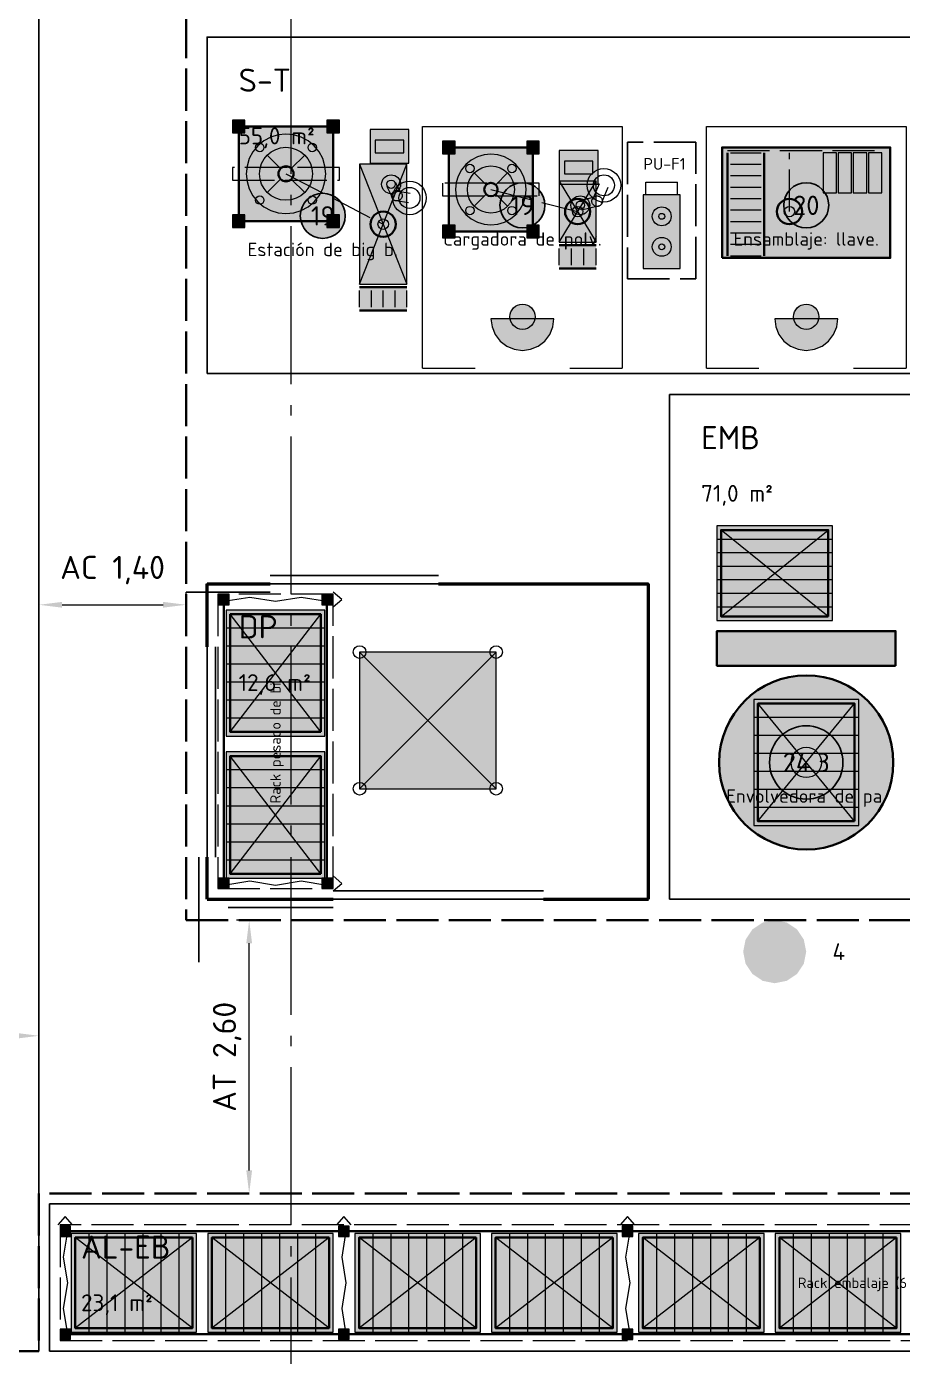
# Model space of a CAD drawing. Header units: millimetres. Extents: x 0 to 1682, y 0 to 1189.
# Drawn here: x 873.8 to 957.1, y 577.5 to 704 of the extents above; entities that cross this region are included whole.
import ezdxf
from ezdxf.enums import TextEntityAlignment as Align

# ---------------------------------------------------------------- set-up
doc = ezdxf.new("R2010")
doc.units = ezdxf.units.MM
doc.linetypes.add('IRAM-E-TRAZOS', pattern=[5, 4, -1])
doc.linetypes.add('IRAM-F-TRAZO-PUNTO', pattern=[20, 15, -2, 1, -2])
for name, color, linetype, lineweight in [('A-ABERTURA', 7, 'CONTINUOUS', 25), ('A-COTA', 7, 'CONTINUOUS', 18), ('A-EJE', 1, 'IRAM-F-TRAZO-PUNTO', 18), ('A-EQUIPO-FINO', 8, 'CONTINUOUS', 13), ('A-EQUIPO-OCULTO', 8, 'IRAM-E-TRAZOS', 13), ('A-EQUIPO-RELLENO', 9, 'CONTINUOUS', 13), ('A-OPERARIO', 6, 'CONTINUOUS', 18), ('A-PASO', 7, 'CONTINUOUS', 25), ('A-SECTOR', 1, 'CONTINUOUS', 25), ('A-SEGURIDAD', 1, 'IRAM-E-TRAZOS', 18), ('A-TABIQUE', 7, 'CONTINUOUS', 50), ('A-TEXTO', 7, 'CONTINUOUS', 18), ('S-INCENDIO', 1, 'CONTINUOUS', 25)]:
    doc.layers.add(name, color=color, linetype=linetype, lineweight=lineweight)
for name, color, linetype, lineweight, true_color in [('A-AREA-TRABAJO', 30, 'CONTINUOUS', 13, 0xeb963c), ('A-EQUIPO', 30, 'CONTINUOUS', 35, 0xe67800), ('A-MOBILIARIO', 8, 'CONTINUOUS', 18, 0x50505a), ('A-PASILLO', 2, 'IRAM-E-TRAZOS', 35, 0xd7a500), ('A-PULMON', 6, 'IRAM-E-TRAZOS', 25, 0xdc00c8)]:
    doc.layers.add(name, color=color, linetype=linetype, lineweight=lineweight, true_color=true_color)
doc.styles.add('ISO3098', font='isocpeur.ttf')
doc.dimstyles.new('FLAMA-IRAM', dxfattribs={"dimtxt": 3.5, "dimasz": 3.5, "dimexe": 2, "dimexo": 1.5, "dimgap": 1, "dimtad": 1, "dimdec": 1, "dimtxsty": 'ISO3098', "dimblk": 'IRAM_FLECHA', "dimblk1": 'IRAM_FLECHA', "dimblk2": 'IRAM_FLECHA', "dimcen": 2.5, "dimclrd": 3, "dimclre": 3, "dimclrt": 3, "dimazin": 3, "dimtfac": 1, "dimtmove": 0, "dimatfit": 3, "dimlwd": 18, "dimlwe": 18})

# ---------------------------------------------------------------- blocks, each defined once
blk = doc.blocks.new('IRAM_FLECHA')
blk.add_solid([(0, 0), (-1, 0.125), (-1, -0.125)])

msp = doc.modelspace()

# ---------------------------------------------------------------- hatches: boundary and pattern name
at = {"layer": 'A-EQUIPO-RELLENO', "true_color": 0x969ba0}
h = msp.add_hatch(color=7, dxfattribs=at)
h.dxf.hatch_style = 1
h.paths.add_polyline_path([(893.4, 693.9), (894.6, 693.9), (894.6, 695.1), (893.4, 695.1)])
at = {"layer": 'A-EQUIPO-RELLENO', "true_color": 0xfaeec8}
h = msp.add_hatch(color=7, dxfattribs=at)
h.dxf.hatch_style = 1
h.paths.add_polyline_path([(894, 685.5), (903, 685.5), (903, 694.5), (894, 694.5)])
at = {"layer": 'A-EQUIPO-RELLENO', "true_color": 0x969ba0}
h = msp.add_hatch(color=7, dxfattribs=at)
h.dxf.hatch_style = 1
h.paths.add_polyline_path([(902.4, 693.9), (903.6, 693.9), (903.6, 695.1), (902.4, 695.1)])
at = {"layer": 'A-EQUIPO-RELLENO', "true_color": 0xcdd0d4}
h = msp.add_hatch(color=7, dxfattribs=at)
h.dxf.hatch_style = 1
h.paths.add_polyline_path([(906.5, 691), (910.2, 691), (910.2, 694.2), (906.5, 694.2)])
at = {"layer": 'A-EQUIPO-RELLENO', "true_color": 0x969ba0}
h = msp.add_hatch(color=7, dxfattribs=at)
h.dxf.hatch_style = 1
h.paths.add_polyline_path([(913.4, 691.9), (914.6, 691.9), (914.6, 693.1), (913.4, 693.1)])
at = {"layer": 'A-EQUIPO-RELLENO', "true_color": 0xfaeec8}
h = msp.add_hatch(color=7, dxfattribs=at)
h.dxf.hatch_style = 1
h.paths.add_polyline_path([(914, 684.5), (922, 684.5), (922, 692.5), (914, 692.5)])
at = {"layer": 'A-EQUIPO-RELLENO', "true_color": 0x969ba0}
h = msp.add_hatch(color=7, dxfattribs=at)
h.dxf.hatch_style = 1
h.paths.add_polyline_path([(921.4, 691.9), (922.6, 691.9), (922.6, 693.1), (921.4, 693.1)])
at = {"layer": 'A-EQUIPO-RELLENO', "true_color": 0xcdd0d4}
h = msp.add_hatch(color=7, dxfattribs=at)
h.dxf.hatch_style = 1
h.paths.add_polyline_path([(924.5, 689), (928.2, 689), (928.2, 692.2), (924.5, 692.2)])
at = {"layer": 'A-EQUIPO-RELLENO', "true_color": 0xeedec0}
h = msp.add_hatch(color=7, dxfattribs=at)
h.dxf.hatch_style = 1
h.paths.add_polyline_path([(940, 682), (956, 682), (956, 692.5), (940, 692.5)])
at = {"layer": 'A-EQUIPO-RELLENO', "true_color": 0xeeeeee}
h = msp.add_hatch(color=7, dxfattribs=at)
h.dxf.hatch_style = 1
h.paths.add_polyline_path([(940.5, 682.2), (944, 682.2), (944, 692), (940.5, 692)])
h = msp.add_hatch(color=7, dxfattribs=at)
h.dxf.hatch_style = 1
h.paths.add_polyline_path([(905.5, 679.5), (910, 679.5), (910, 690.9), (905.5, 690.9)])
at = {"layer": 'A-EQUIPO-RELLENO', "true_color": 0xffffff}
h = msp.add_hatch(color=7, dxfattribs=at)
h.dxf.hatch_style = 1
h.paths.add_polyline_path([(923.144, 687), (923.09, 687.477), (922.932, 687.93), (922.676, 688.337), (922.337, 688.676), (921.93, 688.932), (921.477, 689.09), (921, 689.144), (920.523, 689.09), (920.07, 688.932), (919.663, 688.676), (919.324, 688.337), (919.068, 687.93), (918.91, 687.477), (918.856, 687), (918.91, 686.523), (919.068, 686.07), (919.324, 685.663), (919.663, 685.324), (920.07, 685.068), (920.523, 684.91), (921, 684.856), (921.477, 684.91), (921.93, 685.068), (922.337, 685.324), (922.676, 685.663), (922.932, 686.07), (923.09, 686.523)])
at = {"layer": 'A-EQUIPO-RELLENO', "true_color": 0xeeeeee}
h = msp.add_hatch(color=7, dxfattribs=at)
h.dxf.hatch_style = 1
h.paths.add_polyline_path([(924.5, 683.5), (928, 683.5), (928, 689.3), (924.5, 689.3)])
at = {"layer": 'A-EQUIPO-RELLENO', "true_color": 0xffffff}
h = msp.add_hatch(color=7, dxfattribs=at)
h.dxf.hatch_style = 1
h.paths.add_polyline_path([(950.144, 687), (950.09, 687.477), (949.932, 687.93), (949.676, 688.337), (949.337, 688.676), (948.93, 688.932), (948.477, 689.09), (948, 689.144), (947.523, 689.09), (947.07, 688.932), (946.663, 688.676), (946.324, 688.337), (946.068, 687.93), (945.91, 687.477), (945.856, 687), (945.91, 686.523), (946.068, 686.07), (946.324, 685.663), (946.663, 685.324), (947.07, 685.068), (947.523, 684.91), (948, 684.856), (948.477, 684.91), (948.93, 685.068), (949.337, 685.324), (949.676, 685.663), (949.932, 686.07), (950.09, 686.523)])
h = msp.add_hatch(color=7, dxfattribs=at)
h.dxf.hatch_style = 1
h.paths.add_polyline_path([(904.144, 686), (904.09, 686.477), (903.932, 686.93), (903.676, 687.337), (903.337, 687.676), (902.93, 687.932), (902.477, 688.09), (902, 688.144), (901.523, 688.09), (901.07, 687.932), (900.663, 687.676), (900.324, 687.337), (900.068, 686.93), (899.91, 686.477), (899.856, 686), (899.91, 685.523), (900.068, 685.07), (900.324, 684.663), (900.663, 684.324), (901.07, 684.068), (901.523, 683.91), (902, 683.856), (902.477, 683.91), (902.93, 684.068), (903.337, 684.324), (903.676, 684.663), (903.932, 685.07), (904.09, 685.523)])
at = {"layer": 'A-EQUIPO-RELLENO', "true_color": 0xfaf0fa}
h = msp.add_hatch(color=7, dxfattribs=at)
h.dxf.hatch_style = 1
h.paths.add_polyline_path([(932.5, 681), (936, 681), (936, 688), (932.5, 688)])
at = {"layer": 'A-EQUIPO-RELLENO', "true_color": 0x969ba0}
h = msp.add_hatch(color=7, dxfattribs=at)
h.dxf.hatch_style = 1
h.paths.add_polyline_path([(893.4, 684.9), (894.6, 684.9), (894.6, 686.1), (893.4, 686.1)])
h = msp.add_hatch(color=7, dxfattribs=at)
h.dxf.hatch_style = 1
h.paths.add_polyline_path([(902.4, 684.9), (903.6, 684.9), (903.6, 686.1), (902.4, 686.1)])
h = msp.add_hatch(color=7, dxfattribs=at)
h.dxf.hatch_style = 1
h.paths.add_polyline_path([(913.4, 683.9), (914.6, 683.9), (914.6, 685.1), (913.4, 685.1)])
h = msp.add_hatch(color=7, dxfattribs=at)
h.dxf.hatch_style = 1
h.paths.add_polyline_path([(921.4, 683.9), (922.6, 683.9), (922.6, 685.1), (921.4, 685.1)])
at = {"layer": 'A-EQUIPO-RELLENO', "true_color": 0xeeeeee}
h = msp.add_hatch(color=7, dxfattribs=at)
h.dxf.hatch_style = 1
h.paths.add_polyline_path([(924.5, 681), (928, 681), (928, 683.2), (924.5, 683.2)])
h = msp.add_hatch(color=7, dxfattribs=at)
h.dxf.hatch_style = 1
h.paths.add_polyline_path([(905.5, 677), (910, 677), (910, 679.2), (905.5, 679.2)])
at = {"layer": 'A-EQUIPO-RELLENO', "true_color": 0xffffff}
h = msp.add_hatch(color=7, dxfattribs=at)
h.dxf.hatch_style = 1
h.paths.add_polyline_path([(922.2, 676.4), (922.159, 676.711), (922.039, 677), (921.849, 677.249), (921.6, 677.439), (921.311, 677.559), (921, 677.6), (920.689, 677.559), (920.4, 677.439), (920.151, 677.249), (919.961, 677), (919.841, 676.711), (919.8, 676.4), (919.841, 676.089), (919.961, 675.8), (920.151, 675.551), (920.4, 675.361), (920.689, 675.241), (921, 675.2), (921.311, 675.241), (921.6, 675.361), (921.849, 675.551), (922.039, 675.8), (922.159, 676.089)])
h = msp.add_hatch(color=7, dxfattribs=at)
h.dxf.hatch_style = 1
h.paths.add_polyline_path([(949.2, 676.4), (949.159, 676.711), (949.039, 677), (948.849, 677.249), (948.6, 677.439), (948.311, 677.559), (948, 677.6), (947.689, 677.559), (947.4, 677.439), (947.151, 677.249), (946.961, 677), (946.841, 676.711), (946.8, 676.4), (946.841, 676.089), (946.961, 675.8), (947.151, 675.551), (947.4, 675.361), (947.689, 675.241), (948, 675.2), (948.311, 675.241), (948.6, 675.361), (948.849, 675.551), (949.039, 675.8), (949.159, 676.089)])
at = {"layer": 'A-EQUIPO-RELLENO', "true_color": 0xfae1f5}
h = msp.add_hatch(color=7, dxfattribs=at)
h.dxf.hatch_style = 1
h.paths.add_polyline_path([(918, 676.2), (918.102, 675.424), (918.402, 674.7), (918.879, 674.079), (919.5, 673.602), (920.224, 673.302), (921, 673.2), (921.776, 673.302), (922.5, 673.602), (923.121, 674.079), (923.598, 674.7), (923.898, 675.424), (924, 676.2), (918, 676.2)])
h = msp.add_hatch(color=7, dxfattribs=at)
h.dxf.hatch_style = 1
h.paths.add_polyline_path([(945, 676.2), (945.102, 675.424), (945.402, 674.7), (945.879, 674.079), (946.5, 673.602), (947.224, 673.302), (948, 673.2), (948.776, 673.302), (949.5, 673.602), (950.121, 674.079), (950.598, 674.7), (950.898, 675.424), (951, 676.2), (945, 676.2)])
at = {"layer": 'A-EQUIPO-RELLENO', "true_color": 0xeedec0}
h = msp.add_hatch(color=7, dxfattribs=at)
h.dxf.hatch_style = 1
h.paths.add_polyline_path([(950.5, 647.5), (950.5, 656.5), (939.5, 656.5), (939.5, 647.5)])
at = {"layer": 'A-EQUIPO-RELLENO', "true_color": 0x969ba0}
h = msp.add_hatch(color=7, dxfattribs=at)
h.dxf.hatch_style = 1
h.paths.add_polyline_path([(893.1, 649), (893.1, 650), (892.1, 650), (892.1, 649)])
h = msp.add_hatch(color=7, dxfattribs=at)
h.dxf.hatch_style = 1
h.paths.add_polyline_path([(902.9, 649), (902.9, 650), (901.9, 650), (901.9, 649)])
at = {"layer": 'A-EQUIPO-RELLENO', "true_color": 0xeedec0}
h = msp.add_hatch(color=7, dxfattribs=at)
h.dxf.hatch_style = 1
h.paths.add_polyline_path([(902.2, 636.5), (902.2, 648.5), (892.8, 648.5), (892.8, 636.5)])
at = {"layer": 'A-EQUIPO-RELLENO', "true_color": 0xcdd0d4}
h = msp.add_hatch(color=7, dxfattribs=at)
h.dxf.hatch_style = 1
h.paths.add_polyline_path([(956.5, 643.2), (956.5, 646.5), (939.5, 646.5), (939.5, 643.2)])
at = {"layer": 'A-EQUIPO-RELLENO', "true_color": 0xfaeec8}
h = msp.add_hatch(color=7, dxfattribs=at)
h.dxf.hatch_style = 1
h.paths.add_polyline_path([(905.5, 631.5), (918.5, 631.5), (918.5, 644.5), (905.5, 644.5)])
at = {"layer": 'A-EQUIPO-RELLENO', "true_color": 0xeeeeee}
h = msp.add_hatch(color=7, dxfattribs=at)
h.dxf.hatch_style = 1
h.paths.add_polyline_path([(948, 642.28), (945.857, 641.998), (943.86, 641.171), (942.145, 639.855), (940.829, 638.14), (940.002, 636.143), (939.72, 634), (940.002, 631.857), (940.829, 629.86), (942.145, 628.145), (943.86, 626.829), (945.857, 626.002), (948, 625.72), (950.143, 626.002), (952.14, 626.829), (953.855, 628.145), (955.171, 629.86), (955.998, 631.857), (956.28, 634), (955.998, 636.143), (955.171, 638.14), (953.855, 639.855), (952.14, 641.171), (950.143, 641.998)])
at = {"layer": 'A-EQUIPO-RELLENO', "true_color": 0xeedec0}
h = msp.add_hatch(color=7, dxfattribs=at)
h.dxf.hatch_style = 1
h.paths.add_polyline_path([(953, 628), (953, 640), (943, 640), (943, 628)])
at = {"layer": 'A-EQUIPO-RELLENO', "true_color": 0xffffff}
h = msp.add_hatch(color=7, dxfattribs=at)
h.dxf.hatch_style = 1
h.paths.add_polyline_path([(951.488, 634), (951.401, 634.776), (951.143, 635.513), (950.727, 636.175), (950.175, 636.727), (949.513, 637.143), (948.776, 637.401), (948, 637.488), (947.224, 637.401), (946.487, 637.143), (945.825, 636.727), (945.273, 636.175), (944.857, 635.513), (944.599, 634.776), (944.512, 634), (944.599, 633.224), (944.857, 632.487), (945.273, 631.825), (945.825, 631.273), (946.487, 630.857), (947.224, 630.599), (948, 630.512), (948.776, 630.599), (949.513, 630.857), (950.175, 631.273), (950.727, 631.825), (951.143, 632.487), (951.401, 633.224)])
at = {"layer": 'A-EQUIPO-RELLENO', "true_color": 0xeedec0}
h = msp.add_hatch(color=7, dxfattribs=at)
h.dxf.hatch_style = 1
h.paths.add_polyline_path([(902.2, 623), (902.2, 635), (892.8, 635), (892.8, 623)])
at = {"layer": 'A-EQUIPO-RELLENO', "true_color": 0x969ba0}
h = msp.add_hatch(color=7, dxfattribs=at)
h.dxf.hatch_style = 1
h.paths.add_polyline_path([(893.1, 622), (893.1, 623), (892.1, 623), (892.1, 622)])
h = msp.add_hatch(color=7, dxfattribs=at)
h.dxf.hatch_style = 1
h.paths.add_polyline_path([(902.9, 622), (902.9, 623), (901.9, 623), (901.9, 622)])
h = msp.add_hatch(color=7, dxfattribs=at)
h.dxf.hatch_style = 1
h.paths.add_polyline_path([(878, 589.9), (877, 589.9), (877, 588.9), (878, 588.9)])
h = msp.add_hatch(color=7, dxfattribs=at)
h.dxf.hatch_style = 1
h.paths.add_polyline_path([(904.5, 589.9), (903.5, 589.9), (903.5, 588.9), (904.5, 588.9)])
h = msp.add_hatch(color=7, dxfattribs=at)
h.dxf.hatch_style = 1
h.paths.add_polyline_path([(931.5, 589.9), (930.5, 589.9), (930.5, 588.9), (931.5, 588.9)])
at = {"layer": 'A-EQUIPO-RELLENO', "true_color": 0xeedec0}
h = msp.add_hatch(color=7, dxfattribs=at)
h.dxf.hatch_style = 1
h.paths.add_polyline_path([(890, 589.2), (878.05, 589.2), (878.05, 579.8), (890, 579.8)])
h = msp.add_hatch(color=7, dxfattribs=at)
h.dxf.hatch_style = 1
h.paths.add_polyline_path([(903, 589.2), (891.05, 589.2), (891.05, 579.8), (903, 579.8)])
h = msp.add_hatch(color=7, dxfattribs=at)
h.dxf.hatch_style = 1
h.paths.add_polyline_path([(917, 589.2), (905.05, 589.2), (905.05, 579.8), (917, 579.8)])
h = msp.add_hatch(color=7, dxfattribs=at)
h.dxf.hatch_style = 1
h.paths.add_polyline_path([(930, 589.2), (918.05, 589.2), (918.05, 579.8), (930, 579.8)])
h = msp.add_hatch(color=7, dxfattribs=at)
h.dxf.hatch_style = 1
h.paths.add_polyline_path([(944, 589.2), (932.05, 589.2), (932.05, 579.8), (944, 579.8)])
h = msp.add_hatch(color=7, dxfattribs=at)
h.dxf.hatch_style = 1
h.paths.add_polyline_path([(957, 589.2), (945.05, 589.2), (945.05, 579.8), (957, 579.8)])
at = {"layer": 'A-EQUIPO-RELLENO', "true_color": 0x969ba0}
h = msp.add_hatch(color=7, dxfattribs=at)
h.dxf.hatch_style = 1
h.paths.add_polyline_path([(878, 580.1), (877, 580.1), (877, 579.1), (878, 579.1)])
h = msp.add_hatch(color=7, dxfattribs=at)
h.dxf.hatch_style = 1
h.paths.add_polyline_path([(904.5, 580.1), (903.5, 580.1), (903.5, 579.1), (904.5, 579.1)])
h = msp.add_hatch(color=7, dxfattribs=at)
h.dxf.hatch_style = 1
h.paths.add_polyline_path([(931.5, 580.1), (930.5, 580.1), (930.5, 579.1), (931.5, 579.1)])
at = {"layer": 'S-INCENDIO', "true_color": 0xd20000}
h = msp.add_hatch(color=7, dxfattribs=at)
h.dxf.hatch_style = 1
h.paths.add_polyline_path([(948, 616), (947.772, 617.148), (947.121, 618.121), (946.148, 618.772), (945, 619), (943.852, 618.772), (942.879, 618.121), (942.228, 617.148), (942, 616), (942.228, 614.852), (942.879, 613.879), (943.852, 613.228), (945, 613), (946.148, 613.228), (947.121, 613.879), (947.772, 614.852)])

# ---------------------------------------------------------------- linework, layer by layer
at = {"layer": 'A-ABERTURA'}
for p, q in [((897, 651.8), (913, 651.8)), ((889, 650.2), (897, 650.2)), ((891.8, 625), (891.8, 645)), ((890.2, 615), (890.2, 625)), ((903, 621.8), (923, 621.8)), ((893, 620.2), (903, 620.2))]:
    msp.add_line(p, q, dxfattribs=at)
at = {"layer": 'A-AREA-TRABAJO'}
for p, q in [((911.5, 671.5), (916.5, 671.5)), ((925.5, 671.5), (930.5, 671.5)), ((938.5, 671.5), (943.5, 671.5)), ((952.5, 671.5), (957.5, 671.5))]:
    msp.add_line(p, q, dxfattribs=at)
for points in [[(911.5, 671.5), (911.5, 694.5), (930.5, 694.5), (930.5, 671.5)], [(938.5, 671.5), (938.5, 694.5), (957.5, 694.5), (957.5, 671.5)]]:
    msp.add_lwpolyline(points, dxfattribs=at)
at = {"layer": 'A-EJE'}
msp.add_line((899, 530), (899, 1060), dxfattribs=at)
at = {"layer": 'A-EQUIPO'}
for p, q in [((940.5, 682.2), (940.5, 692)), ((944, 682.2), (944, 692)), ((924.5, 683.2), (928, 683.2)), ((924.5, 681), (928, 681)), ((905.5, 679.2), (910, 679.2)), ((905.5, 677), (910, 677)), ((892.6, 622), (892.6, 650)), ((902.4, 622), (902.4, 650)), ((1039, 589.4), (877, 589.4)), ((1039, 579.6), (877, 579.6))]:
    msp.add_line(p, q, dxfattribs=at)
for points in [[(894, 685.5), (903, 685.5), (903, 694.5), (894, 694.5)], [(914, 684.5), (922, 684.5), (922, 692.5), (914, 692.5)], [(940, 682), (956, 682), (956, 692.5), (940, 692.5)], [(950.1, 647.9), (950.1, 656.1), (939.9, 656.1), (939.9, 647.9)], [(901.8, 636.9), (901.8, 648.1), (893.2, 648.1), (893.2, 636.9)], [(956.5, 643.2), (956.5, 646.5), (939.5, 646.5), (939.5, 643.2)], [(952.6, 628.4), (952.6, 639.6), (943.4, 639.6), (943.4, 628.4)], [(901.8, 623.4), (901.8, 634.6), (893.2, 634.6), (893.2, 623.4)], [(889.6, 588.8), (878.45, 588.8), (878.45, 580.2), (889.6, 580.2)], [(902.6, 588.8), (891.45, 588.8), (891.45, 580.2), (902.6, 580.2)], [(916.6, 588.8), (905.45, 588.8), (905.45, 580.2), (916.6, 580.2)], [(929.6, 588.8), (918.45, 588.8), (918.45, 580.2), (929.6, 580.2)], [(943.6, 588.8), (932.45, 588.8), (932.45, 580.2), (943.6, 580.2)], [(956.6, 588.8), (945.45, 588.8), (945.45, 580.2), (956.6, 580.2)]]:
    msp.add_lwpolyline(points, close=True, dxfattribs=at)
for centre, radius in [((898.5, 690), 0.72), ((918, 688.5), 0.64), ((926.25, 686.4), 1.2), ((946.4, 686.4), 1.2), ((907.75, 685.2), 1.2), ((948, 634), 8.28)]:
    msp.add_circle(centre, radius, dxfattribs=at)
at = {"layer": 'A-EQUIPO-FINO'}
for p, q in [((940.8, 692), (943.7, 692)), ((897.991, 690.509), (896.718, 691.782)), ((899.009, 690.509), (900.282, 691.782)), ((905.5, 679.5), (910, 690.9)), ((905.5, 690.9), (910, 679.5)), ((940.8, 690.911), (943.7, 690.911)), ((897.991, 689.491), (896.718, 688.218)), ((899.009, 689.491), (900.282, 688.218)), ((917.547, 688.953), (916.416, 690.084)), ((918.453, 688.953), (919.584, 690.084)), ((940.8, 689.822), (943.7, 689.822)), ((924.5, 683.5), (928, 689.3)), ((924.5, 689.3), (928, 683.5)), ((940.8, 688.733), (943.7, 688.733)), ((917.547, 688.047), (916.416, 686.916)), ((918.453, 688.047), (919.584, 686.916)), ((940.8, 687.644), (943.7, 687.644)), ((940.8, 686.556), (943.7, 686.556)), ((940.8, 685.467), (943.7, 685.467)), ((940.8, 684.378), (943.7, 684.378)), ((940.8, 683.289), (943.7, 683.289)), ((924.5, 681.3), (924.5, 682.9)), ((925.667, 681.3), (925.667, 682.9)), ((926.833, 681.3), (926.833, 682.9)), ((928, 681.3), (928, 682.9)), ((940.8, 682.2), (943.7, 682.2)), ((905.5, 677.3), (905.5, 678.9)), ((906.625, 677.3), (906.625, 678.9)), ((907.75, 677.3), (907.75, 678.9)), ((908.875, 677.3), (908.875, 678.9)), ((910, 677.3), (910, 678.9)), ((950.1, 647.9), (939.9, 656.1)), ((939.9, 647.9), (950.1, 656.1)), ((950.5, 655.214), (939.5, 655.214)), ((950.5, 653.929), (939.5, 653.929)), ((950.5, 652.643), (939.5, 652.643)), ((950.5, 651.357), (939.5, 651.357)), ((950.5, 650.071), (939.5, 650.071)), ((901.8, 636.9), (893.2, 648.1)), ((893.2, 636.9), (901.8, 648.1)), ((950.5, 648.786), (939.5, 648.786)), ((902.2, 646.786), (892.8, 646.786)), ((902.2, 645.071), (892.8, 645.071)), ((905.5, 631.5), (918.5, 644.5)), ((905.5, 644.5), (918.5, 631.5)), ((902.2, 643.357), (892.8, 643.357)), ((902.2, 641.643), (892.8, 641.643)), ((902.2, 639.929), (892.8, 639.929)), ((952.6, 628.4), (943.4, 639.6)), ((943.4, 628.4), (952.6, 639.6)), ((902.2, 638.214), (892.8, 638.214)), ((953, 638.286), (943, 638.286)), ((953, 636.571), (943, 636.571)), ((901.8, 623.4), (893.2, 634.6)), ((893.2, 623.4), (901.8, 634.6)), ((953, 634.857), (943, 634.857)), ((902.2, 633.286), (892.8, 633.286)), ((953, 633.143), (943, 633.143)), ((902.2, 631.571), (892.8, 631.571)), ((953, 631.429), (943, 631.429)), ((902.2, 629.857), (892.8, 629.857)), ((953, 629.714), (943, 629.714)), ((902.2, 628.143), (892.8, 628.143)), ((902.2, 626.429), (892.8, 626.429)), ((902.2, 624.714), (892.8, 624.714)), ((889.6, 588.8), (878.45, 580.2)), ((889.6, 580.2), (878.45, 588.8)), ((879.757, 589.2), (879.757, 579.8)), ((881.464, 589.2), (881.464, 579.8)), ((883.171, 589.2), (883.171, 579.8)), ((884.879, 589.2), (884.879, 579.8)), ((886.586, 589.2), (886.586, 579.8)), ((888.293, 589.2), (888.293, 579.8)), ((902.6, 588.8), (891.45, 580.2)), ((902.6, 580.2), (891.45, 588.8)), ((892.757, 589.2), (892.757, 579.8)), ((894.464, 589.2), (894.464, 579.8)), ((896.171, 589.2), (896.171, 579.8)), ((897.879, 589.2), (897.879, 579.8)), ((899.586, 589.2), (899.586, 579.8)), ((901.293, 589.2), (901.293, 579.8)), ((916.6, 588.8), (905.45, 580.2)), ((916.6, 580.2), (905.45, 588.8)), ((906.757, 589.2), (906.757, 579.8)), ((908.464, 589.2), (908.464, 579.8)), ((910.171, 589.2), (910.171, 579.8)), ((911.879, 589.2), (911.879, 579.8)), ((913.586, 589.2), (913.586, 579.8)), ((915.293, 589.2), (915.293, 579.8)), ((929.6, 588.8), (918.45, 580.2)), ((929.6, 580.2), (918.45, 588.8)), ((919.757, 589.2), (919.757, 579.8)), ((921.464, 589.2), (921.464, 579.8)), ((923.171, 589.2), (923.171, 579.8)), ((924.879, 589.2), (924.879, 579.8)), ((926.586, 589.2), (926.586, 579.8)), ((928.293, 589.2), (928.293, 579.8)), ((943.6, 588.8), (932.45, 580.2)), ((943.6, 580.2), (932.45, 588.8)), ((933.757, 589.2), (933.757, 579.8)), ((935.464, 589.2), (935.464, 579.8)), ((937.171, 589.2), (937.171, 579.8)), ((938.879, 589.2), (938.879, 579.8)), ((940.586, 589.2), (940.586, 579.8)), ((942.293, 589.2), (942.293, 579.8)), ((956.6, 588.8), (945.45, 580.2)), ((956.6, 580.2), (945.45, 588.8)), ((946.757, 589.2), (946.757, 579.8)), ((948.464, 589.2), (948.464, 579.8)), ((950.171, 589.2), (950.171, 579.8)), ((951.879, 589.2), (951.879, 579.8)), ((953.586, 589.2), (953.586, 579.8)), ((955.293, 589.2), (955.293, 579.8))]:
    msp.add_line(p, q, dxfattribs=at)
for points in [[(893.4, 693.9), (894.6, 693.9), (894.6, 695.1), (893.4, 695.1)], [(902.4, 693.9), (903.6, 693.9), (903.6, 695.1), (902.4, 695.1)], [(906.5, 691), (910.2, 691), (910.2, 694.2), (906.5, 694.2)], [(907, 692), (909.7, 692), (909.7, 693.2), (907, 693.2)], [(913.4, 691.9), (914.6, 691.9), (914.6, 693.1), (913.4, 693.1)], [(921.4, 691.9), (922.6, 691.9), (922.6, 693.1), (921.4, 693.1)], [(924.5, 689), (928.2, 689), (928.2, 692.2), (924.5, 692.2)], [(949.6, 688.2), (950.88, 688.2), (950.88, 692), (949.6, 692)], [(951.04, 688.2), (952.32, 688.2), (952.32, 692), (951.04, 692)], [(952.48, 688.2), (953.76, 688.2), (953.76, 692), (952.48, 692)], [(953.92, 688.2), (955.2, 688.2), (955.2, 692), (953.92, 692)], [(905.5, 679.5), (910, 679.5), (910, 690.9), (905.5, 690.9)], [(925, 690), (927.7, 690), (927.7, 691.2), (925, 691.2)], [(924.5, 683.5), (928, 683.5), (928, 689.3), (924.5, 689.3)], [(893.4, 684.9), (894.6, 684.9), (894.6, 686.1), (893.4, 686.1)], [(902.4, 684.9), (903.6, 684.9), (903.6, 686.1), (902.4, 686.1)], [(913.4, 683.9), (914.6, 683.9), (914.6, 685.1), (913.4, 685.1)], [(921.4, 683.9), (922.6, 683.9), (922.6, 685.1), (921.4, 685.1)], [(950.5, 647.5), (950.5, 656.5), (939.5, 656.5), (939.5, 647.5)], [(893.1, 649), (893.1, 650), (892.1, 650), (892.1, 649)], [(902.9, 649), (902.9, 650), (901.9, 650), (901.9, 649)], [(902.2, 636.5), (902.2, 648.5), (892.8, 648.5), (892.8, 636.5)], [(953, 628), (953, 640), (943, 640), (943, 628)], [(902.2, 623), (902.2, 635), (892.8, 635), (892.8, 623)], [(893.1, 622), (893.1, 623), (892.1, 623), (892.1, 622)], [(902.9, 622), (902.9, 623), (901.9, 623), (901.9, 622)], [(878, 589.9), (877, 589.9), (877, 588.9), (878, 588.9)], [(904.5, 589.9), (903.5, 589.9), (903.5, 588.9), (904.5, 588.9)], [(931.5, 589.9), (930.5, 589.9), (930.5, 588.9), (931.5, 588.9)], [(890, 589.2), (878.05, 589.2), (878.05, 579.8), (890, 579.8)], [(903, 589.2), (891.05, 589.2), (891.05, 579.8), (903, 579.8)], [(917, 589.2), (905.05, 589.2), (905.05, 579.8), (917, 579.8)], [(930, 589.2), (918.05, 589.2), (918.05, 579.8), (930, 579.8)], [(944, 589.2), (932.05, 589.2), (932.05, 579.8), (944, 579.8)], [(957, 589.2), (945.05, 589.2), (945.05, 579.8), (957, 579.8)], [(878, 580.1), (877, 580.1), (877, 579.1), (878, 579.1)], [(904.5, 580.1), (903.5, 580.1), (903.5, 579.1), (904.5, 579.1)], [(931.5, 580.1), (930.5, 580.1), (930.5, 579.1), (931.5, 579.1)]]:
    msp.add_lwpolyline(points, close=True, dxfattribs=at)
for points in [[(902.4, 649.3), (899.95, 649.7), (897.5, 649.3), (895.05, 649.7), (892.6, 649.3)], [(902.4, 622.3), (899.95, 622.7), (897.5, 622.3), (895.05, 622.7), (892.6, 622.3)], [(877.7, 589.4), (877.3, 586.95), (877.7, 584.5), (877.3, 582.05), (877.7, 579.6)], [(904.2, 589.4), (903.8, 586.95), (904.2, 584.5), (903.8, 582.05), (904.2, 579.6)], [(931.2, 589.4), (930.8, 586.95), (931.2, 584.5), (930.8, 582.05), (931.2, 579.6)]]:
    msp.add_lwpolyline(points, dxfattribs=at)
for centre, radius in [((896, 692.5), 0.4), ((898.5, 690), 2.52), ((901, 692.5), 0.4), ((916, 690.5), 0.4), ((918, 688.5), 2.24), ((920, 690.5), 0.4), ((908.5, 689), 0.9), ((928.75, 688.9), 1.6), ((928.75, 688.9), 1), ((908.5, 689), 0.4), ((910.25, 687.7), 1.6), ((910.25, 687.7), 1), ((896, 687.5), 0.4), ((901, 687.5), 0.4), ((916, 686.5), 0.4), ((920, 686.5), 0.4), ((926.5, 687), 0.9), ((926.25, 686.4), 0.5), ((926.5, 687), 0.4), ((946.4, 686.4), 0.5), ((907.75, 685.2), 0.5), ((934.25, 685.95), 0.9), ((934.25, 685.95), 0.28), ((934.25, 683.05), 0.9), ((934.25, 683.05), 0.28), ((905.5, 644.5), 0.6), ((918.5, 644.5), 0.6), ((948, 634), 1.44), ((905.5, 631.5), 0.6), ((918.5, 631.5), 0.6)]:
    msp.add_circle(centre, radius, dxfattribs=at)
at = {"layer": 'A-EQUIPO-OCULTO'}
for p, q in [((940.5, 692.2), (955.5, 692.2)), ((946.4, 686.4), (946.4, 692)), ((898.5, 690), (907.75, 685.2)), ((908.098, 688.797), (908.648, 687.709)), ((908.902, 689.203), (909.452, 688.116)), ((909.128, 688.356), (910.328, 688.143)), ((918, 688.5), (926.25, 686.4)), ((927.687, 687.565), (928.337, 689.078)), ((928.513, 687.21), (929.163, 688.722)), ((908.972, 687.469), (910.172, 687.257)), ((926.394, 687.437), (927.994, 687.825)), ((926.606, 686.563), (928.206, 686.95))]:
    msp.add_line(p, q, dxfattribs=at)
for points in [[(902.28, 690), (902.207, 690.737), (901.992, 691.447), (901.643, 692.1), (901.173, 692.673), (900.6, 693.143), (899.947, 693.492), (899.237, 693.707), (898.5, 693.78), (897.763, 693.707), (897.053, 693.492), (896.4, 693.143), (895.827, 692.673), (895.357, 692.1), (895.008, 691.447), (894.793, 690.737), (894.72, 690), (894.793, 689.263), (895.008, 688.553), (895.357, 687.9), (895.827, 687.327), (896.4, 686.857), (897.053, 686.508), (897.763, 686.293), (898.5, 686.22), (899.237, 686.293), (899.947, 686.508), (900.6, 686.857), (901.173, 687.327), (901.643, 687.9), (901.992, 688.553), (902.207, 689.263)], [(921.36, 688.5), (921.295, 689.156), (921.104, 689.786), (920.794, 690.367), (920.376, 690.876), (919.867, 691.294), (919.286, 691.604), (918.656, 691.795), (918, 691.86), (917.344, 691.795), (916.714, 691.604), (916.133, 691.294), (915.624, 690.876), (915.206, 690.367), (914.896, 689.786), (914.705, 689.156), (914.64, 688.5), (914.705, 687.844), (914.896, 687.214), (915.206, 686.633), (915.624, 686.124), (916.133, 685.706), (916.714, 685.396), (917.344, 685.205), (918, 685.14), (918.656, 685.205), (919.286, 685.396), (919.867, 685.706), (920.376, 686.124), (920.794, 686.633), (921.104, 687.214), (921.295, 687.844)], [(893.4, 689.4), (903.6, 689.4), (903.6, 690.6), (893.4, 690.6)], [(913.4, 687.9), (922.6, 687.9), (922.6, 689.1), (913.4, 689.1)], [(903, 622), (903, 650), (892, 650), (892, 622)], [(1039, 590), (877, 590), (877, 579), (1039, 579)]]:
    msp.add_lwpolyline(points, close=True, dxfattribs=at)
for centre in [(909.05, 687.912), (928.1, 687.388)]:
    msp.add_circle(centre, 0.5, dxfattribs=at)
at = {"layer": 'A-MOBILIARIO'}
msp.add_lwpolyline([(905.5, 631.5), (918.5, 631.5), (918.5, 644.5), (905.5, 644.5)], close=True, dxfattribs=at)
at = {"layer": 'A-OPERARIO'}
for p, q in [((932.75, 688), (932.75, 689.2)), ((932.75, 689.2), (935.75, 689.2)), ((935.75, 688), (935.75, 689.2))]:
    msp.add_line(p, q, dxfattribs=at)
for points in [[(932.5, 681), (936, 681), (936, 688), (932.5, 688)], [(918, 676.2), (918.102, 675.424), (918.402, 674.7), (918.879, 674.079), (919.5, 673.602), (920.224, 673.302), (921, 673.2), (921.776, 673.302), (922.5, 673.602), (923.121, 674.079), (923.598, 674.7), (923.898, 675.424), (924, 676.2)], [(945, 676.2), (945.102, 675.424), (945.402, 674.7), (945.879, 674.079), (946.5, 673.602), (947.224, 673.302), (948, 673.2), (948.776, 673.302), (949.5, 673.602), (950.121, 674.079), (950.598, 674.7), (950.898, 675.424), (951, 676.2)]]:
    msp.add_lwpolyline(points, close=True, dxfattribs=at)
for centre in [(921, 676.4), (948, 676.4)]:
    msp.add_circle(centre, 1.2, dxfattribs=at)
at = {"layer": 'A-PASILLO'}
for p, q in [((889, 705), (889, 619)), ((889, 619), (1085, 619)), ((1085, 593), (875, 593)), ((875, 593), (875, 578)), ((875, 578), (839, 578))]:
    msp.add_line(p, q, dxfattribs=at)
at = {"layer": 'A-PASO'}
for centre, radius in [((921, 687), 2.144), ((948, 687), 2.144), ((902, 686), 2.144), ((948, 634), 3.488)]:
    msp.add_circle(centre, radius, dxfattribs=at)
at = {"layer": 'A-PULMON'}
msp.add_lwpolyline([(931, 680), (937.5, 680), (937.5, 693), (931, 693)], close=True, dxfattribs=at)
at = {"layer": 'A-SECTOR'}
for points in [[(839, 578), (875, 578), (875, 767), (839, 767)], [(891, 671), (1063, 671), (1063, 703), (891, 703)], [(935, 621), (1083, 621), (1083, 669), (935, 669)], [(891, 621), (933, 621), (933, 651), (891, 651)], [(876, 578), (1041, 578), (1041, 592), (876, 592)]]:
    msp.add_lwpolyline(points, close=True, dxfattribs=at)
at = {"layer": 'A-SEGURIDAD'}
for points in [[(903, 648.8), (903.8, 649.5), (903, 650.2)], [(903, 621.8), (903.8, 622.5), (903, 623.2)], [(878.2, 590), (877.5, 590.8), (876.8, 590)], [(904.7, 590), (904, 590.8), (903.3, 590)], [(931.7, 590), (931, 590.8), (930.3, 590)]]:
    msp.add_lwpolyline(points, dxfattribs=at)
at = {"layer": 'A-TABIQUE'}
for p, q in [((891, 651), (897, 651)), ((891, 645), (891, 651)), ((913, 651), (933, 651)), ((933, 621), (933, 651)), ((891, 621), (891, 625)), ((891, 621), (903, 621)), ((923, 621), (933, 621))]:
    msp.add_line(p, q, dxfattribs=at)

# ---------------------------------------------------------------- texts
at = {"layer": 'A-PASO', "style": 'ISO3098'}
for s, p in [('19', (902, 686)), ('19', (921, 687)), ('20', (948, 687)), ('24.3', (948, 634))]:
    msp.add_text(s, height=1.84, dxfattribs=at).set_placement(p, align=Align.MIDDLE_CENTER)
at = {"layer": 'A-PULMON', "style": 'ISO3098'}
msp.add_text('PU-F1', height=1.12, dxfattribs=at).set_placement((932.5, 691.5), align=Align.TOP_LEFT)
at = {"layer": 'A-TEXTO', "style": 'ISO3098'}
for s, height, p in [('S-T', 2.2, (894, 700)), ('55,0 m²', 1.6, (894, 694.4)), ('EMB', 2.2, (938, 666)), ('71,0 m²', 1.6, (938, 660.4)), ('DP', 2.2, (894, 648)), ('12,6 m²', 1.6, (894, 642.4)), ('AL-EB', 2.2, (879, 589)), ('23,1 m²', 1.6, (879, 583.4))]:
    msp.add_text(s, height=height, dxfattribs=at).set_placement(p, align=Align.TOP_LEFT)
for s, p in [('Cargadora de polv.', (921, 684.44)), ('Ensamblaje: llave.', (948, 684.44)), ('Estación de big b.', (902, 683.44)), ('Envolvedora de pa.', (948, 631.44))]:
    msp.add_text(s, height=1.28, dxfattribs=at).set_placement(p, align=Align.TOP_CENTER)
msp.add_text('Rack pesado de bi.', height=0.992, rotation=90, dxfattribs=at).set_placement((897.5, 636), align=Align.MIDDLE_CENTER)
msp.add_text('Rack embalaje (6 mód. × 4 niveles)', height=0.992, dxfattribs=at).set_placement((958, 584.5), align=Align.MIDDLE_CENTER)
at = {"layer": 'S-INCENDIO', "style": 'ISO3098'}
msp.add_text('4', height=1.6, dxfattribs=at).set_placement((950.5, 616), align=Align.MIDDLE_LEFT)

# ---------------------------------------------------------------- dimensions: what is measured, and where the dimension line sits
at = {"layer": 'A-COTA'}
for base, p1, p2, text in [((875, 649), (875, 649), (889, 649), 'AC <>'), ((839, 608), (839, 608), (875, 608), 'T <>')]:
    msp.add_linear_dim(base=base, p1=p1, p2=p2, text=text, dimstyle='FLAMA-IRAM', override={"dimtxt": 2.2, "dimasz": 2.2, "dimexe": 1.2, "dimexo": 1, "dimdec": 2, "dimlfac": 0.1, "dimzin": 0}, dxfattribs=at).render()
msp.add_linear_dim(base=(895, 593), p1=(895, 593), p2=(895, 619), angle=90, text='AT <>', dimstyle='FLAMA-IRAM', override={"dimtxt": 2.2, "dimasz": 2.2, "dimexe": 1.2, "dimexo": 1, "dimdec": 2, "dimlfac": 0.1, "dimzin": 0}, dxfattribs=at).render()

doc.saveas('drawing.dxf')
